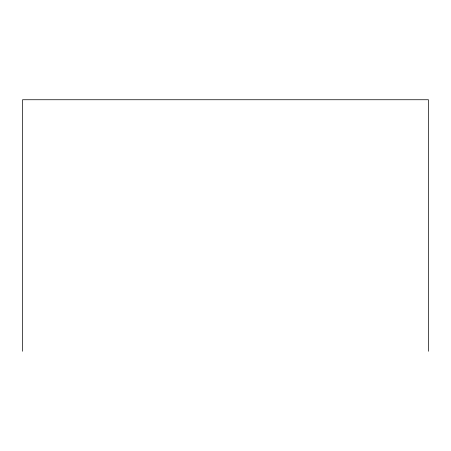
<?xml version="1.0" encoding="UTF-8"?>
<svg xmlns="http://www.w3.org/2000/svg" width="451" height="451" viewBox="0 0 451 451"><rect width="100%" height="100%" fill="white"/><g stroke="black" fill="none" stroke-linecap="round" stroke-linejoin="round"><path stroke-width="0.68" d="M428.45 351.261L428.45 99.739L22.55 99.739L22.55 351.261"/></g></svg>
